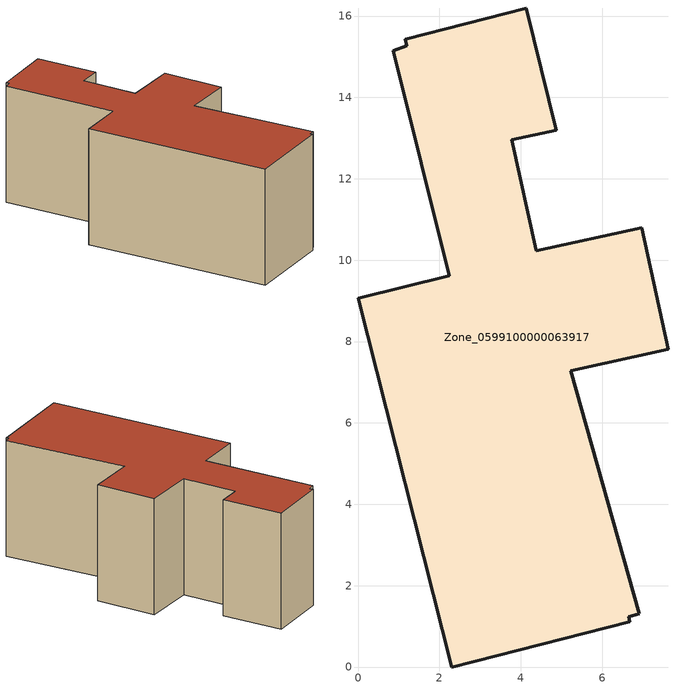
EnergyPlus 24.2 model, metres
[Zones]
Zone_0599100000063917
 floor ground (C_G): 6.65,1.23 6.68,1.11 2.3,0 0,9.06 2.24,9.62 0.86,15.15 1.2,15.27 1.16,15.43 4.13,16.2 4.87,13.2 3.78,12.96 4.38,10.23 6.98,10.8 7.63,7.81 5.23,7.28 6.91,1.3 z0
 wall outside (C_F): 0,9.06 2.3,0 6.68,1.11 6.65,1.23 6.91,1.3 5.23,7.28 7.63,7.81 6.98,10.8 4.38,10.23 3.78,12.96 4.87,13.2 4.13,16.2 1.16,15.43 1.2,15.27 0.86,15.15 2.24,9.62 0,9.06 z0:5.9
 roof outside (C_R): 1.2,15.27 0.86,15.15 2.24,9.62 0,9.06 2.3,0 6.68,1.11 6.65,1.23 6.91,1.3 5.23,7.28 7.63,7.81 6.98,10.8 4.38,10.23 3.78,12.96 4.87,13.2 4.13,16.2 1.16,15.43 z5.9
[BUILDING]
Pand.0599100000063917: North Axis=0; Terrain=City; Loads Convergence Tolerance Value=0.04; Temperature Convergence Tolerance Value=0.4; Solar Distribution=FullExterior; Maximum Number of Warmup Days=25; Minimum Number of Warmup Days=1
[Site:Location]
Rotterdam.The.Hague.AP_ZH_NLD Design_Conditions: Latitude=51.96; Longitude=4.45; Time Zone=1; Elevation=-4.5
[SITE:GROUNDTEMPERATURE:BUILDINGSURFACE]
18, 18, 18, 18, 18, 18, 18, 18, 18, 18, 18, 18
[MATERIAL] Thermal Absorptance=0.9; Solar Absorptance=0.7; Visible Absorptance=0.7
Name | Roughness | Thickness | Conductivity | Density | Specific Heat
G.TI.1965-1974 | MediumSmooth | 0.15 | 0.882353 | 540 | 1210
F.TI.1965-1974 | Rough | 0.3 | 0.697674 | 1920 | 840
R.TI.1965-1974 | MediumRough | 0.2 | 0.232558 | 1500 | 1000
[CONSTRUCTION]
C_G: G.TI.1965-1974
C_F: F.TI.1965-1974
C_R: R.TI.1965-1974
[ZONE]
Zone_0599100000063917: Type=1; Multiplier=1; Ceiling Height=Autocalculate; Volume=Autocalculate; Floor Area=autocalculate; Part of Total Floor Area=Yes
[ZONEINFILTRATION:DESIGNFLOWRATE]
Infil_Zone_0599100000063917: Zone or ZoneList or Space or SpaceList=Zone_0599100000063917; Schedule=AlwaysOn; Design Flow Rate Calculation Method=Flow/Area; Flow Rate per Floor Area=0.003; Constant Term Coefficient=1; Temperature Term Coefficient=0; Velocity Term Coefficient=0; Velocity Squared Term Coefficient=0
[HVACTEMPLATE:ZONE:IDEALLOADSAIRSYSTEM]
Zone_0599100000063917: Maximum Heating Supply Air Temperature=50; Minimum Cooling Supply Air Temperature=13; Maximum Heating Supply Air Humidity Ratio=0.0156; Minimum Cooling Supply Air Humidity Ratio=0.0077; Heating Limit=NoLimit; Cooling Limit=NoLimit; Dehumidification Control Type=ConstantSensibleHeatRatio; Cooling Sensible Heat Ratio=0.7; Dehumidification Setpoint=60; Humidification Control Type=None; Humidification Setpoint=30; Outdoor Air Method=None; Outdoor Air Flow Rate per Person=0.00944; Outdoor Air Flow Rate per Zone Floor Area=0; Outdoor Air Flow Rate per Zone=0; Demand Controlled Ventilation Type=None; Outdoor Air Economizer Type=NoEconomizer; Heat Recovery Type=None; Sensible Heat Recovery Effectiveness=0.7; Latent Heat Recovery Effectiveness=0.65
[ZONECONTROL:THERMOSTAT]
ThermostatControl_Zone_0599100000063917: Zone or ZoneList=Zone_0599100000063917; Control Type Schedule=DualSetpointControlType; Control 1=Thermostat_Zone_0599100000063917; Temperature Difference Between Cutout And Setpoint=0
[THERMOSTATSETPOINT:DUALSETPOINT]
Thermostat_Zone_0599100000063917: Heating Setpoint Temperature Schedule=HeatingSetpoint_Zone_0599100000063917; Cooling Setpoint Temperature Schedule=CoolingSetpoint_Zone_0599100000063917
[SCHEDULE:COMPACT]
HeatingSetpoint_Zone_0599100000063917: Through: 12/31, For: AllDays, Until: 24:00, 21
CoolingSetpoint_Zone_0599100000063917: Through: 12/31, For: AllDays, Until: 24:00, 24
DualSetpointControlType: Through: 12/31, For: AllDays, Until: 24:00, 4
AlwaysOn: Through: 12/31, For: AllDays, Until: 24:00, 1
